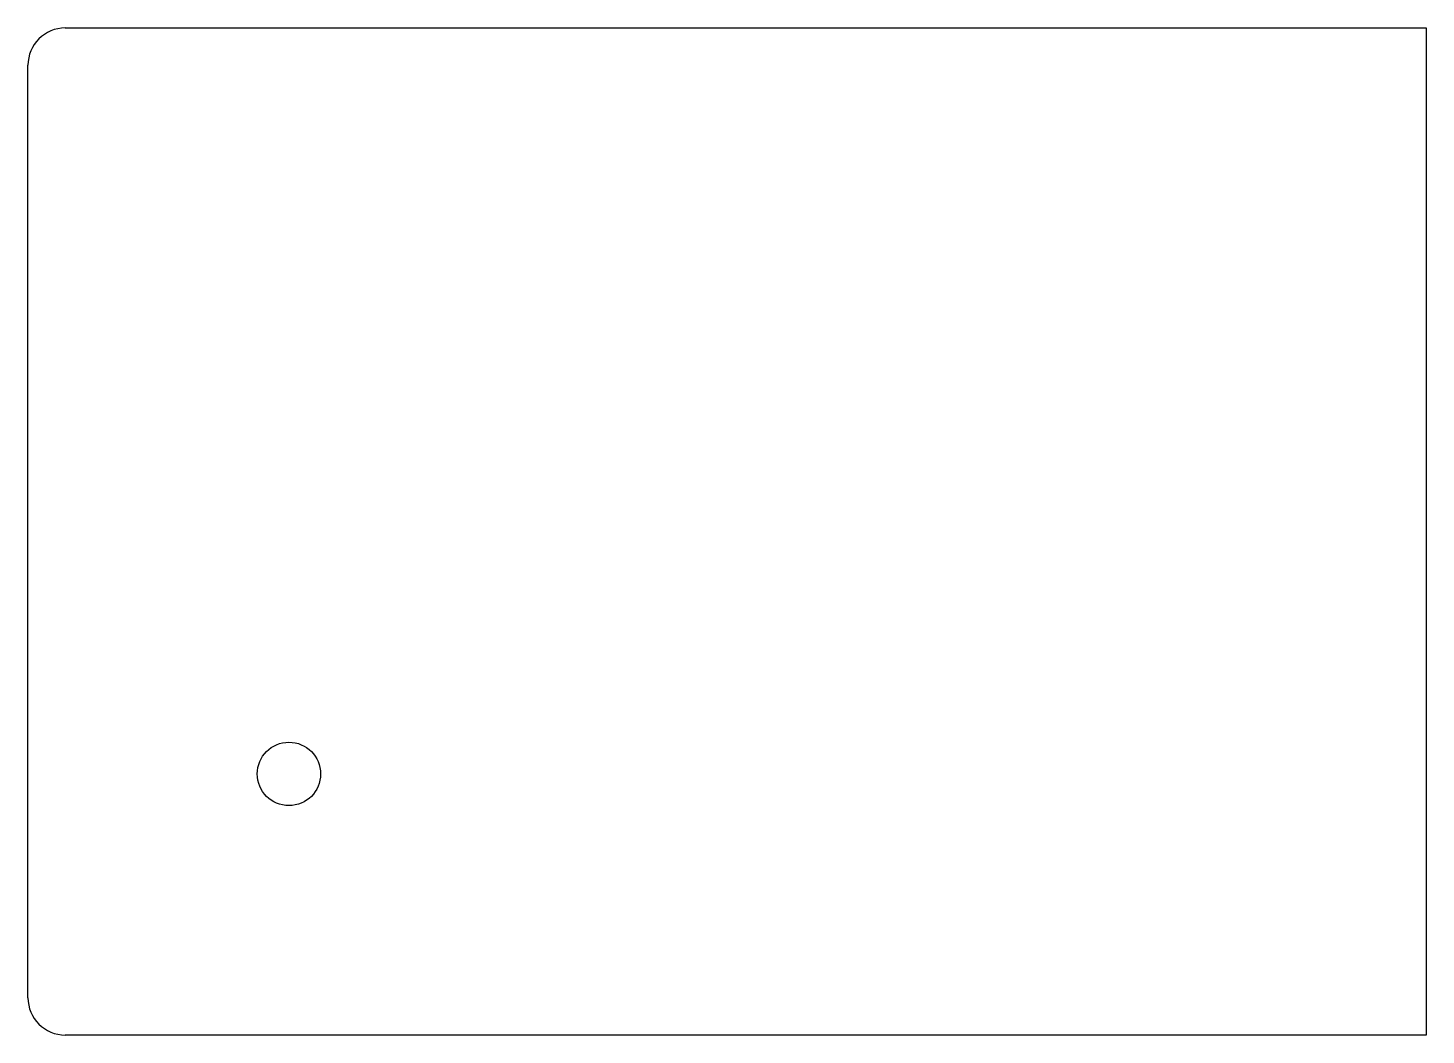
# Model space of a CAD drawing. Header units: millimetres. Extents: x -375 to 0, y 0 to 270.
import ezdxf

# ---------------------------------------------------------------- set-up
doc = ezdxf.new("R2010")
doc.units = ezdxf.units.MM

msp = doc.modelspace()

# ---------------------------------------------------------------- linework, layer by layer
at = {"color": 7, "linetype": 'Continuous', "lineweight": 25}
for p, q in [((-365, 270), (0, 270)), ((0, 270), (0, 0)), ((-375, 10), (-375, 260)), ((0, 0), (-365, 0))]:
    msp.add_line(p, q, dxfattribs=at)
msp.add_circle((-305, 70), 8.5, dxfattribs=at)
for centre, start, end in [((-365, 260), 90, 180), ((-365, 10), 180, 270)]:
    msp.add_arc(centre, 10, start, end, dxfattribs=at)

doc.saveas('drawing.dxf')
